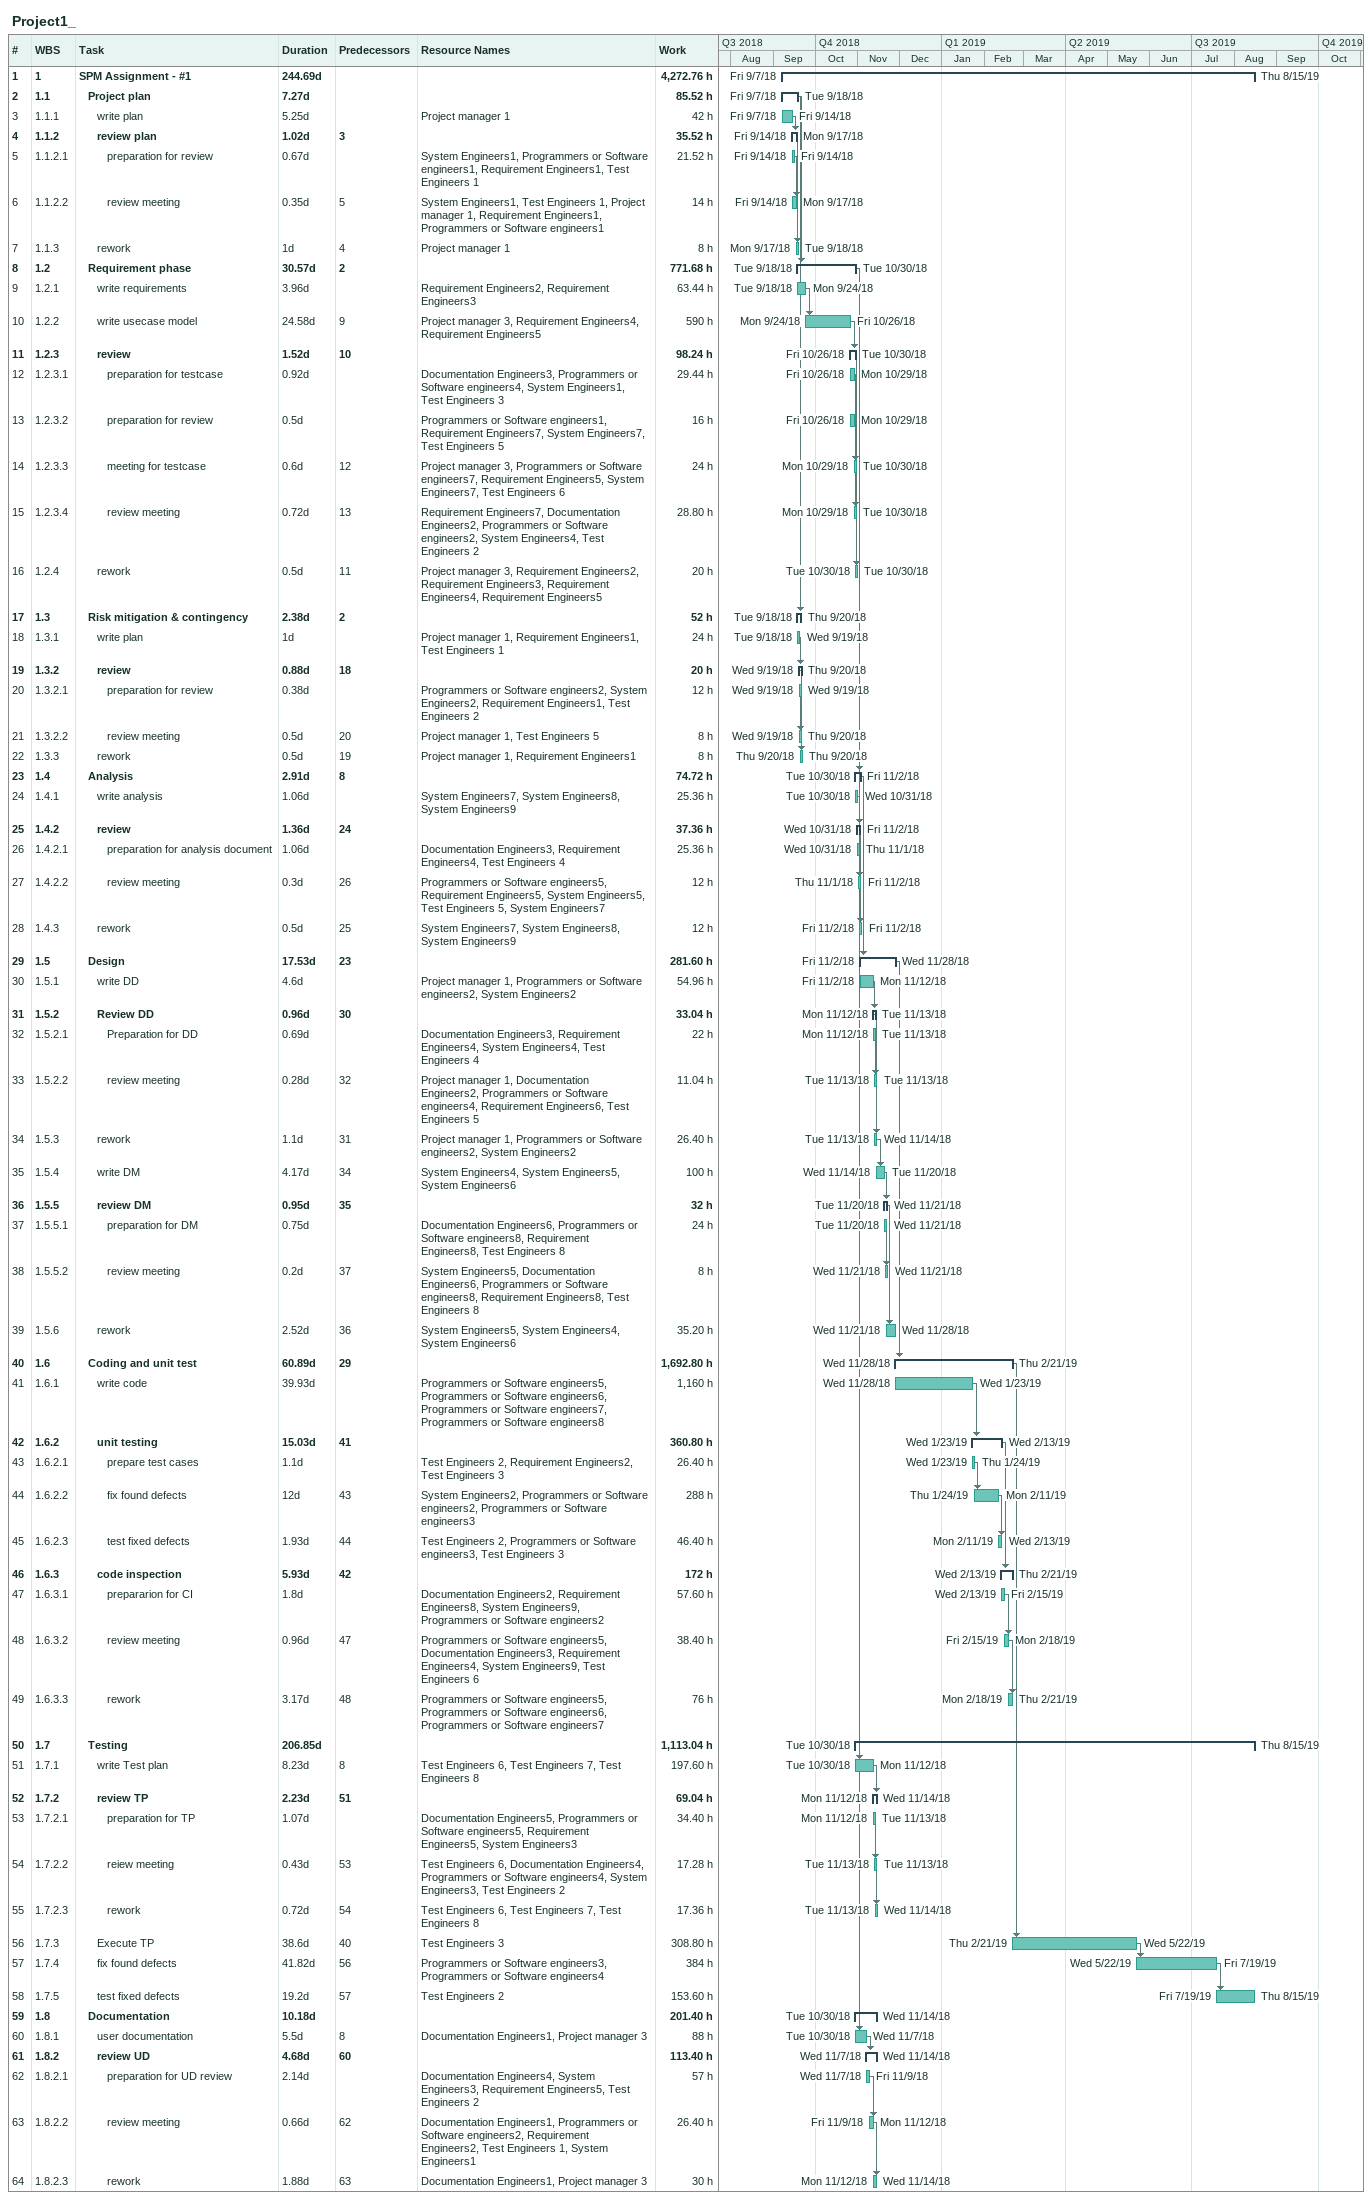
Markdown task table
Project1_

| ID | WBS | Task | Duration | Start | Finish | Predecessors | Resources | Work (h) |
|---|---|---|---|---|---|---|---|---|
| 1 | 1 | **SPM Assignment - #1** | 244.69d | 2018-09-07 | 2019-08-15 |  |  | 4272.76 |
| 2 | 1.1 | **Project plan** | 7.27d | 2018-09-07 | 2018-09-18 |  |  | 85.52 |
| 3 | 1.1.1 | write plan | 5.25d | 2018-09-07 | 2018-09-14 |  | Project manager 1 | 42 |
| 4 | 1.1.2 | **review plan** | 1.02d | 2018-09-14 | 2018-09-17 | 3 |  | 35.52 |
| 5 | 1.1.2.1 | preparation for review | 0.67d | 2018-09-14 | 2018-09-14 |  | System Engineers1, Programmers or Software engineers1, Requirement Engineers1, Test Engineers 1 | 21.52 |
| 6 | 1.1.2.2 | review meeting | 0.35d | 2018-09-14 | 2018-09-17 | 5 | System Engineers1, Test Engineers 1, Project manager 1, Requirement Engineers1, Programmers or Software engineers1 | 14 |
| 7 | 1.1.3 | rework | 1d | 2018-09-17 | 2018-09-18 | 4 | Project manager 1 | 8 |
| 8 | 1.2 | **Requirement phase** | 30.57d | 2018-09-18 | 2018-10-30 | 2 |  | 771.68 |
| 9 | 1.2.1 | write requirements | 3.96d | 2018-09-18 | 2018-09-24 |  | Requirement Engineers2, Requirement Engineers3 | 63.44 |
| 10 | 1.2.2 | write usecase model | 24.58d | 2018-09-24 | 2018-10-26 | 9 | Project manager 3, Requirement Engineers4, Requirement Engineers5 | 590 |
| 11 | 1.2.3 | **review** | 1.52d | 2018-10-26 | 2018-10-30 | 10 |  | 98.24 |
| 12 | 1.2.3.1 | preparation for testcase | 0.92d | 2018-10-26 | 2018-10-29 |  | Documentation Engineers3, Programmers or Software engineers4, System Engineers1, Test Engineers 3 | 29.44 |
| 13 | 1.2.3.2 | preparation for review | 0.5d | 2018-10-26 | 2018-10-29 |  | Programmers or Software engineers1, Requirement Engineers7, System Engineers7, Test Engineers 5 | 16 |
| 14 | 1.2.3.3 | meeting for testcase | 0.6d | 2018-10-29 | 2018-10-30 | 12 | Project manager 3, Programmers or Software engineers7, Requirement Engineers5, System Engineers7, Test Engineers 6 | 24 |
| 15 | 1.2.3.4 | review meeting | 0.72d | 2018-10-29 | 2018-10-30 | 13 | Requirement Engineers7, Documentation Engineers2, Programmers or Software engineers2, System Engineers4, Test Engineers 2 | 28.80 |
| 16 | 1.2.4 | rework | 0.5d | 2018-10-30 | 2018-10-30 | 11 | Project manager 3, Requirement Engineers2, Requirement Engineers3, Requirement Engineers4, Requirement Engineers5 | 20 |
| 17 | 1.3 | **Risk mitigation & contingency** | 2.38d | 2018-09-18 | 2018-09-20 | 2 |  | 52 |
| 18 | 1.3.1 | write plan | 1d | 2018-09-18 | 2018-09-19 |  | Project manager 1, Requirement Engineers1, Test Engineers 1 | 24 |
| 19 | 1.3.2 | **review** | 0.88d | 2018-09-19 | 2018-09-20 | 18 |  | 20 |
| 20 | 1.3.2.1 | preparation for review | 0.38d | 2018-09-19 | 2018-09-19 |  | Programmers or Software engineers2, System Engineers2, Requirement Engineers1, Test Engineers 2 | 12 |
| 21 | 1.3.2.2 | review meeting | 0.5d | 2018-09-19 | 2018-09-20 | 20 | Project manager 1, Test Engineers 5 | 8 |
| 22 | 1.3.3 | rework | 0.5d | 2018-09-20 | 2018-09-20 | 19 | Project manager 1, Requirement Engineers1 | 8 |
| 23 | 1.4 | **Analysis** | 2.91d | 2018-10-30 | 2018-11-02 | 8 |  | 74.72 |
| 24 | 1.4.1 | write analysis | 1.06d | 2018-10-30 | 2018-10-31 |  | System Engineers7, System Engineers8, System Engineers9 | 25.36 |
| 25 | 1.4.2 | **review** | 1.36d | 2018-10-31 | 2018-11-02 | 24 |  | 37.36 |
| 26 | 1.4.2.1 | preparation for analysis document | 1.06d | 2018-10-31 | 2018-11-01 |  | Documentation Engineers3, Requirement Engineers4, Test Engineers 4 | 25.36 |
| 27 | 1.4.2.2 | review meeting | 0.3d | 2018-11-01 | 2018-11-02 | 26 | Programmers or Software engineers5, Requirement Engineers5, System Engineers5, Test Engineers 5, System Engineers7 | 12 |
| 28 | 1.4.3 | rework | 0.5d | 2018-11-02 | 2018-11-02 | 25 | System Engineers7, System Engineers8, System Engineers9 | 12 |
| 29 | 1.5 | **Design** | 17.53d | 2018-11-02 | 2018-11-28 | 23 |  | 281.60 |
| 30 | 1.5.1 | write DD | 4.6d | 2018-11-02 | 2018-11-12 |  | Project manager 1, Programmers or Software engineers2, System Engineers2 | 54.96 |
| 31 | 1.5.2 | **Review DD** | 0.96d | 2018-11-12 | 2018-11-13 | 30 |  | 33.04 |
| 32 | 1.5.2.1 | Preparation for DD | 0.69d | 2018-11-12 | 2018-11-13 |  | Documentation Engineers3, Requirement Engineers4, System Engineers4, Test Engineers 4 | 22 |
| 33 | 1.5.2.2 | review meeting | 0.28d | 2018-11-13 | 2018-11-13 | 32 | Project manager 1, Documentation Engineers2, Programmers or Software engineers4, Requirement Engineers6, Test Engineers 5 | 11.04 |
| 34 | 1.5.3 | rework | 1.1d | 2018-11-13 | 2018-11-14 | 31 | Project manager 1, Programmers or Software engineers2, System Engineers2 | 26.40 |
| 35 | 1.5.4 | write DM | 4.17d | 2018-11-14 | 2018-11-20 | 34 | System Engineers4, System Engineers5, System Engineers6 | 100 |
| 36 | 1.5.5 | **review DM** | 0.95d | 2018-11-20 | 2018-11-21 | 35 |  | 32 |
| 37 | 1.5.5.1 | preparation for DM | 0.75d | 2018-11-20 | 2018-11-21 |  | Documentation Engineers6, Programmers or Software engineers8, Requirement Engineers8, Test Engineers 8 | 24 |
| 38 | 1.5.5.2 | review meeting | 0.2d | 2018-11-21 | 2018-11-21 | 37 | System Engineers5, Documentation Engineers6, Programmers or Software engineers8, Requirement Engineers8, Test Engineers 8 | 8 |
| 39 | 1.5.6 | rework | 2.52d | 2018-11-21 | 2018-11-28 | 36 | System Engineers5, System Engineers4, System Engineers6 | 35.20 |
| 40 | 1.6 | **Coding and unit test** | 60.89d | 2018-11-28 | 2019-02-21 | 29 |  | 1692.80 |
| 41 | 1.6.1 | write code | 39.93d | 2018-11-28 | 2019-01-23 |  | Programmers or Software engineers5, Programmers or Software engineers6, Programmers or Software engineers7, Programmers or Software engineers8 | 1160 |
| 42 | 1.6.2 | **unit testing** | 15.03d | 2019-01-23 | 2019-02-13 | 41 |  | 360.80 |
| 43 | 1.6.2.1 | prepare test cases | 1.1d | 2019-01-23 | 2019-01-24 |  | Test Engineers 2, Requirement Engineers2, Test Engineers 3 | 26.40 |
| 44 | 1.6.2.2 | fix found defects | 12d | 2019-01-24 | 2019-02-11 | 43 | System Engineers2, Programmers or Software engineers2, Programmers or Software engineers3 | 288 |
| 45 | 1.6.2.3 | test fixed defects | 1.93d | 2019-02-11 | 2019-02-13 | 44 | Test Engineers 2, Programmers or Software engineers3, Test Engineers 3 | 46.40 |
| 46 | 1.6.3 | **code inspection** | 5.93d | 2019-02-13 | 2019-02-21 | 42 |  | 172 |
| 47 | 1.6.3.1 | prepararion for CI | 1.8d | 2019-02-13 | 2019-02-15 |  | Documentation Engineers2, Requirement Engineers8, System Engineers9, Programmers or Software engineers2 | 57.60 |
| 48 | 1.6.3.2 | review meeting | 0.96d | 2019-02-15 | 2019-02-18 | 47 | Programmers or Software engineers5, Documentation Engineers3, Requirement Engineers4, System Engineers9, Test Engineers 6 | 38.40 |
| 49 | 1.6.3.3 | rework | 3.17d | 2019-02-18 | 2019-02-21 | 48 | Programmers or Software engineers5, Programmers or Software engineers6, Programmers or Software engineers7 | 76 |
| 50 | 1.7 | **Testing** | 206.85d | 2018-10-30 | 2019-08-15 |  |  | 1113.04 |
| 51 | 1.7.1 | write Test plan | 8.23d | 2018-10-30 | 2018-11-12 | 8 | Test Engineers 6, Test Engineers 7, Test Engineers 8 | 197.60 |
| 52 | 1.7.2 | **review TP** | 2.23d | 2018-11-12 | 2018-11-14 | 51 |  | 69.04 |
| 53 | 1.7.2.1 | preparation for TP | 1.07d | 2018-11-12 | 2018-11-13 |  | Documentation Engineers5, Programmers or Software engineers5, Requirement Engineers5, System Engineers3 | 34.40 |
| 54 | 1.7.2.2 | reiew meeting | 0.43d | 2018-11-13 | 2018-11-13 | 53 | Test Engineers 6, Documentation Engineers4, Programmers or Software engineers4, System Engineers3, Test Engineers 2 | 17.28 |
| 55 | 1.7.2.3 | rework | 0.72d | 2018-11-13 | 2018-11-14 | 54 | Test Engineers 6, Test Engineers 7, Test Engineers 8 | 17.36 |
| 56 | 1.7.3 | Execute TP | 38.6d | 2019-02-21 | 2019-05-22 | 40 | Test Engineers 3 | 308.80 |
| 57 | 1.7.4 | fix found defects | 41.82d | 2019-05-22 | 2019-07-19 | 56 | Programmers or Software engineers3, Programmers or Software engineers4 | 384 |
| 58 | 1.7.5 | test fixed defects | 19.2d | 2019-07-19 | 2019-08-15 | 57 | Test Engineers 2 | 153.60 |
| 59 | 1.8 | **Documentation** | 10.18d | 2018-10-30 | 2018-11-14 |  |  | 201.40 |
| 60 | 1.8.1 | user documentation | 5.5d | 2018-10-30 | 2018-11-07 | 8 | Documentation Engineers1, Project manager 3 | 88 |
| 61 | 1.8.2 | **review UD** | 4.68d | 2018-11-07 | 2018-11-14 | 60 |  | 113.40 |
| 62 | 1.8.2.1 | preparation for UD review | 2.14d | 2018-11-07 | 2018-11-09 |  | Documentation Engineers4, System Engineers3, Requirement Engineers5, Test Engineers 2 | 57 |
| 63 | 1.8.2.2 | review meeting | 0.66d | 2018-11-09 | 2018-11-12 | 62 | Documentation Engineers1, Programmers or Software engineers2, Requirement Engineers2, Test Engineers 1, System Engineers1 | 26.40 |
| 64 | 1.8.2.3 | rework | 1.88d | 2018-11-12 | 2018-11-14 | 63 | Documentation Engineers1, Project manager 3 | 30 |
